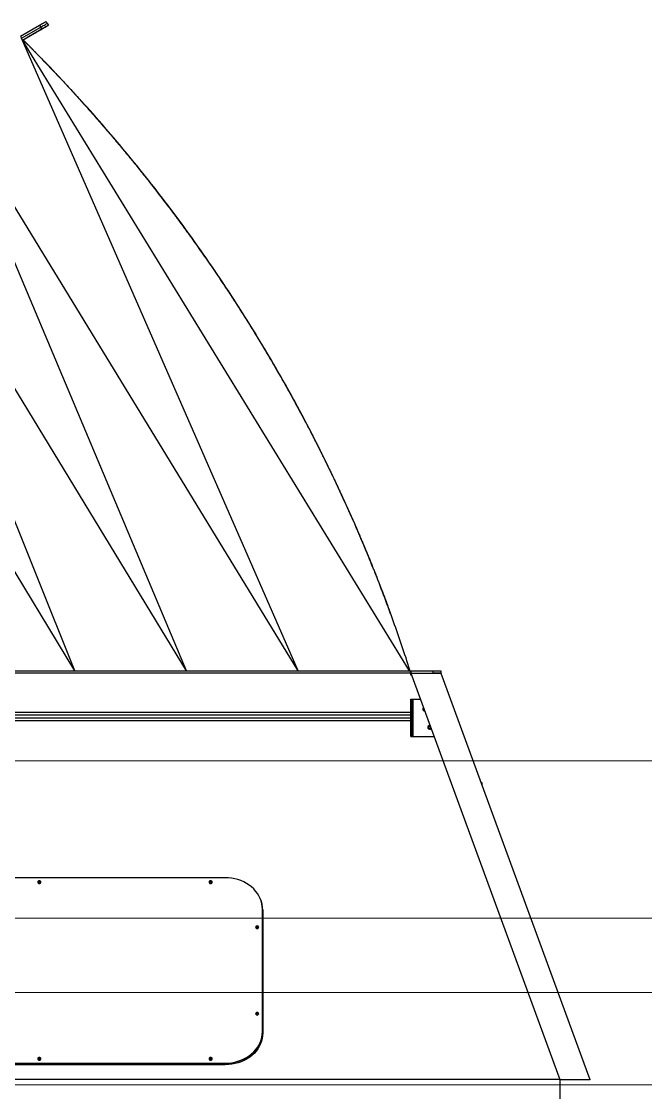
# Model space of a CAD drawing. Header units: millimetres. Extents: x 845401 to 948039, y 511594 to 550263.
# Drawn here: x 900625 to 901463, y 532602 to 534041 of the extents above; entities that cross this region are included whole.
import ezdxf

# ---------------------------------------------------------------- set-up
doc = ezdxf.new("R2010")
doc.units = ezdxf.units.MM
doc.layers.add('00', color=7, linetype='Continuous')
doc.layers.add('8101-0023040DXF_CONTINUOUS_LINE', color=7, linetype='Continuous', lineweight=18)
doc.layers.add('A-剖-0.10mm.......SECT-L01', color=255, linetype='Continuous', lineweight=18)

# ---------------------------------------------------------------- blocks, each defined once
blk = doc.blocks.new('G$C0940C817')
at = {"linetype": 'Continuous', "lineweight": 25}
for p, q in [((40.2, 2079.5), (40.2, 2119.5)), ((0, 2079.6), (0.2, 2079.5)), ((0, 2079.5), (0, 2079.6)), ((200, 1533.5), (0, 2079.5)), ((40.2, 2079.5), (0, 2079.5)), ((240.2, 1533.5), (40.3, 2079.5)), ((40.3, 2079.5), (2240, 2079.5)), ((489.2, 2059.1), (489.2, 2059.4)), ((489.2, 2059.4), (989.2, 2059.4)), ((489.7, 2057.5), (489.7, 2059.1)), ((988.7, 2059.1), (489.7, 2059.1)), ((988.7, 2057.5), (489.7, 2057.5)), ((439.2, 1851.7), (439.2, 2017.2)), ((439.7, 2015.2), (439.7, 2016.8)), ((439.7, 2015.2), (439.7, 1850.6)), ((439.2, 2011.1), (439.7, 2011.1)), ((439.2, 2009.5), (439.7, 2009.5)), ((439.7, 1859.5), (439.2, 1859.5)), ((489.7, 1808.3), (988.7, 1808.3)), ((145.2, 1680.5), (145.2, 1683.2)), ((146.2, 1680.5), (145.2, 1680.5)), ((237.2, 1618.7), (209, 1618.7)), ((240.2, 1618.7), (237.2, 1618.7)), ((238.7, 1618.7), (237.2, 1618.7)), ((237.2, 1618.7), (237.2, 1568.7)), ((238.7, 1616.7), (238.7, 1618.7)), ((238.7, 1618.7), (240.2, 1618.7)), ((238.7, 1618.7), (238.7, 1568.7)), ((240.2, 1616.7), (238.7, 1616.7)), ((238.7, 1616.7), (238.7, 1570.7)), ((240.2, 1618.7), (240.2, 1616.7)), ((240.2, 1618.7), (240.2, 1568.7)), ((240.2, 1616.7), (240.2, 1570.7)), ((213.1, 1607.8), (213.1, 1607.9)), ((215.2, 1603.9), (214.4, 1604)), ((240.2, 1609), (240.2, 1603)), ((2040.2, 1597), (240.2, 1597)), ((240.2, 1594), (2040.2, 1594)), ((2040.2, 1589.4), (240.2, 1589.4)), ((240.2, 1586.4), (2040.2, 1586.4)), ((240.2, 1584), (240.2, 1578)), ((223.7, 1580.4), (223.3, 1579.9)), ((237.2, 1568.7), (227.4, 1568.7)), ((238.7, 1568.7), (237.2, 1568.7)), ((238.7, 1570.7), (240.2, 1570.7)), ((238.7, 1568.7), (238.7, 1570.7)), ((240.2, 1568.7), (238.7, 1568.7)), ((240.2, 1570.7), (240.2, 1568.7)), ((240.3, 1533.5), (200, 1533.5)), ((200.1, 1533.5), (200, 1533.5)), ((200.1, 1533.5), (200.2, 1533.5)), ((200.2, 1533.5), (200.2, 1533.5)), ((200.2, 1533.5), (210.2, 1533.5)), ((200.2, 1530.5), (200.2, 1533.5)), ((210.2, 1530.5), (200.2, 1530.5)), ((205.2, 1533.5), (205.2, 1533.5)), ((240.2, 1533.5), (210.2, 1533.5)), ((210.2, 1533.5), (210.2, 1530.5)), ((240.2, 1530.5), (210.2, 1530.5)), ((239.2, 1536.5), (240.2, 1536.5)), ((240.2, 1536.5), (240.2, 1536.5)), ((240.2, 1536.5), (240.2, 1533.8)), ((240.2, 1533.5), (240.2, 1533.5)), ((240.3, 1533.5), (240.2, 1533.5)), ((240.3, 1533.4), (240.2, 1533.5)), ((240.2, 1533.5), (240.2, 1533.5)), ((240.2, 1530.5), (240.2, 1533.5)), ((2040.2, 1530.5), (240.2, 1530.5)), ((240.3, 1533.5), (240.3, 1533.4)), ((240.3, 1533.4), (2040, 1533.4)), ((242, 1530.5), (761.6, 683.3)), ((391.5, 1530.5), (763.1, 680.8)), ((872.6, 743.9), (392, 1530.5)), ((541.4, 1530.5), (872.6, 743.9)), ((982, 807.1), (542, 1530.5)), ((691.4, 1530.5), (982, 807.1)), ((1091.5, 870.3), (692, 1530.5)), ((761.6, 683.3), (735.7, 668.3)), ((763.1, 680.8), (737.2, 665.8)), ((750.8, 677.1), (737.8, 669.6)), ((764.6, 678.2), (738.7, 663.2)), ((744.3, 673.3), (761, 683)), ((761.6, 683.3), (761.6, 683.3)), ((761.6, 683.3), (763.1, 680.8)), ((763.1, 680.8), (763.1, 680.8)), ((764.6, 678.2), (763.1, 680.8)), ((728.5, 660.8), (727, 663.3)), ((735.7, 668.3), (737.2, 665.8)), ((738.7, 663.2), (737.2, 665.8)), ((741, 671.5), (746.2, 674.5)), ((743.1, 672.6), (748.3, 675.6)), ((730, 658.2), (728.5, 660.8))]:
    blk.add_line(p, q, dxfattribs=at)
at = {"linetype": 'Continuous', "lineweight": 25, "flags": 128}
for points in [[(439.2, 2017.2), (439.3, 2020.9), (439.9, 2024.5), (440.9, 2028.1), (442.2, 2031.6), (443.8, 2035), (445.8, 2038.3), (448.2, 2041.4), (450.8, 2044.3), (453.8, 2047.1), (457, 2049.6), (460.5, 2051.8), (464.2, 2053.8), (468, 2055.5), (472.1, 2056.9), (476.2, 2058), (480.5, 2058.8), (484.8, 2059.3), (489.2, 2059.4)], [(489.7, 2059.1), (485.3, 2058.9), (481, 2058.4), (476.7, 2057.6), (472.6, 2056.5), (468.5, 2055.1), (464.7, 2053.4), (461, 2051.4), (457.5, 2049.2), (454.3, 2046.7), (451.3, 2044), (448.7, 2041.1), (446.3, 2037.9), (444.3, 2034.7), (442.7, 2031.3), (441.4, 2027.7), (440.4, 2024.1), (439.8, 2020.5), (439.7, 2016.8)], [(489.7, 2057.5), (485.3, 2057.3), (481, 2056.8), (476.7, 2056), (472.6, 2054.9), (468.5, 2053.5), (464.7, 2051.8), (461, 2049.8), (457.5, 2047.6), (454.3, 2045.1), (451.3, 2042.4), (448.7, 2039.5), (446.3, 2036.3), (444.3, 2033.1), (442.7, 2029.7), (441.4, 2026.1), (440.4, 2022.5), (439.8, 2018.9), (439.7, 2015.2)], [(509.2, 2049.8), (510, 2049.9), (510.6, 2050.3), (511.1, 2050.9), (511.3, 2051.6), (511.1, 2052.2), (510.6, 2052.8), (510, 2053.2), (509.2, 2053.3), (508.3, 2053.2), (507.7, 2052.8), (507.2, 2052.2), (507.1, 2051.6), (507.2, 2050.9), (507.7, 2050.3), (508.3, 2049.9), (509.2, 2049.8)], [(739.2, 2049.8), (740, 2049.9), (740.6, 2050.3), (741.1, 2050.9), (741.3, 2051.6), (741.1, 2052.2), (740.6, 2052.8), (740, 2053.2), (739.2, 2053.3), (738.3, 2053.2), (737.7, 2052.8), (737.2, 2052.2), (737.1, 2051.6), (737.2, 2050.9), (737.7, 2050.3), (738.3, 2049.9), (739.2, 2049.8)], [(446.7, 1989.2), (447.5, 1989.3), (448.1, 1989.7), (448.6, 1990.3), (448.8, 1991), (448.6, 1991.7), (448.1, 1992.2), (447.5, 1992.6), (446.7, 1992.8), (445.8, 1992.6), (445.2, 1992.2), (444.7, 1991.7), (444.6, 1991), (444.7, 1990.3), (445.2, 1989.7), (445.8, 1989.3), (446.7, 1989.2)], [(446.7, 1873), (447.5, 1873.2), (448.1, 1873.5), (448.6, 1874.1), (448.8, 1874.8), (448.6, 1875.5), (448.1, 1876.1), (447.5, 1876.4), (446.7, 1876.6), (445.8, 1876.4), (445.2, 1876.1), (444.7, 1875.5), (444.6, 1874.8), (444.7, 1874.1), (445.2, 1873.5), (445.8, 1873.2), (446.7, 1873)], [(439.7, 1850.6), (439.8, 1846.9), (440.4, 1843.2), (441.4, 1839.6), (442.7, 1836.1), (444.3, 1832.7), (446.3, 1829.5), (448.7, 1826.3), (451.3, 1823.4), (454.3, 1820.7), (457.5, 1818.2), (461, 1816), (464.7, 1814), (468.5, 1812.3), (472.6, 1810.9), (476.7, 1809.8), (481, 1809), (485.3, 1808.5), (489.7, 1808.3)], [(509.2, 1812.5), (510, 1812.6), (510.6, 1813), (511.1, 1813.6), (511.3, 1814.2), (511.1, 1814.9), (510.6, 1815.5), (510, 1815.9), (509.2, 1816), (508.3, 1815.9), (507.7, 1815.5), (507.2, 1814.9), (507.1, 1814.2), (507.2, 1813.6), (507.7, 1813), (508.3, 1812.6), (509.2, 1812.5)], [(739.2, 1812.5), (740, 1812.6), (740.6, 1813), (741.1, 1813.6), (741.3, 1814.2), (741.1, 1814.9), (740.6, 1815.5), (740, 1815.9), (739.2, 1816), (738.3, 1815.9), (737.7, 1815.5), (737.2, 1814.9), (737.1, 1814.2), (737.2, 1813.6), (737.7, 1813), (738.3, 1812.6), (739.2, 1812.5)], [(750.8, 677.1), (752.1, 677.8), (753.2, 678.5), (754.2, 679), (754.9, 679.5), (755.4, 679.8), (755.6, 679.8), (755.4, 679.8), (754.9, 679.5), (754.2, 679), (753.2, 678.5), (752.1, 677.8), (750.8, 677.1)], [(750.8, 677.1), (752.1, 677.8), (753.2, 678.5), (754.2, 679), (754.9, 679.5), (755.4, 679.8), (755.6, 679.8), (755.4, 679.8), (754.9, 679.5), (754.2, 679), (753.2, 678.5), (752.1, 677.8), (750.8, 677.1)], [(750.8, 677.1), (752.1, 677.8), (753.2, 678.5), (754.2, 679), (754.9, 679.5), (755.4, 679.8), (755.6, 679.8), (755.4, 679.8), (754.9, 679.5), (754.2, 679), (753.2, 678.5), (752.1, 677.8), (750.8, 677.1)], [(744.3, 673.3), (741.9, 671.9), (739.4, 670.5), (737.1, 669.2), (735, 667.9), (733, 666.8), (731.2, 665.8), (729.8, 664.9), (728.6, 664.3), (727.7, 663.8), (727.2, 663.5), (727, 663.3)], [(727, 663.3), (727.2, 663.4), (727.7, 663.7), (728.5, 664.2), (729.5, 664.8), (730.9, 665.6), (732.4, 666.4), (734, 667.4), (735.7, 668.3)], [(737.2, 665.8), (735.5, 664.8), (733.9, 663.8), (732.4, 663), (731, 662.2), (730, 661.6), (729.2, 661.1), (728.7, 660.8), (728.5, 660.8)], [(737.2, 665.8), (735.5, 664.8), (733.9, 663.8), (732.4, 663), (731, 662.2), (730, 661.6), (729.2, 661.1), (728.7, 660.8), (728.5, 660.8)], [(738.7, 663.2), (737, 662.2), (735.4, 661.2), (733.9, 660.4), (732.5, 659.6), (731.5, 659), (730.7, 658.5), (730.2, 658.2), (730, 658.2)], [(737.8, 669.6), (736.6, 668.9), (735.5, 668.2), (734.5, 667.7), (733.7, 667.2), (733.2, 666.9), (733.1, 666.8), (733.2, 666.9), (733.7, 667.2), (734.5, 667.7), (735.5, 668.2), (736.6, 668.9), (737.8, 669.6)], [(737.8, 669.6), (736.6, 668.9), (735.5, 668.2), (734.5, 667.7), (733.7, 667.2), (733.2, 666.9), (733.1, 666.8), (733.2, 666.9), (733.7, 667.2), (734.5, 667.7), (735.5, 668.2), (736.6, 668.9), (737.8, 669.6)], [(737.8, 669.6), (736.6, 668.9), (735.5, 668.2), (734.5, 667.7), (733.7, 667.2), (733.2, 666.9), (733.1, 666.8), (733.2, 666.9), (733.7, 667.2), (734.5, 667.7), (735.5, 668.2), (736.6, 668.9), (737.8, 669.6)]]:
    blk.add_lwpolyline(points, dxfattribs=at)
at = {"linetype": 'Continuous', "lineweight": 25}
for centre, radius, start, end in [((509.1, 2053.5), 2.16, 213.2268, 271.8446), ((509.1, 2053.4), 1.56, 202.3419, 273.337), ((509.2, 2053.4), 1.56, 266.6696, 337.6515), ((509.2, 2053.5), 2.16, 268.1601, 326.7685), ((739.1, 2053.5), 2.16, 213.2182, 271.8538), ((739.1, 2053.4), 1.56, 202.3886, 273.327), ((739.2, 2053.4), 1.56, 266.6804, 337.6033), ((739.2, 2053.5), 2.16, 268.1605, 326.7674), ((446.6, 1993), 2.16, 213.2268, 271.8446), ((446.6, 1992.8), 1.56, 202.3802, 273.3186), ((446.7, 1992.8), 1.56, 266.6575, 337.6509), ((446.7, 1993), 2.16, 268.1605, 326.7674), ((446.6, 1876.8), 2.16, 213.2283, 271.8431), ((446.6, 1876.6), 1.56, 202.3289, 273.3181), ((446.7, 1876.6), 1.56, 266.6575, 337.7035), ((446.7, 1876.8), 2.16, 268.1616, 326.767), ((475.9, 1851.9), 36.7, 180.1729, 204.0465), ((475.8, 1851.8), 36.7, 180.1577, 205.0222), ((509.1, 1816.2), 2.16, 213.228, 271.8434), ((509.2, 1816.1), 1.68, 204.0184, 335.9817), ((509.2, 1816.2), 2.16, 268.1613, 326.7673), ((739.1, 1816.2), 2.16, 213.2184, 271.853), ((739.2, 1816.1), 1.68, 204.0644, 335.9355), ((739.2, 1816.2), 2.16, 268.1614, 326.7672), ((215.2, 1606.4), 2.5, 89.9999, 146.9773), ((215.2, 1606.4), 1.5, 360, 198.8573), ((215.2, 1606.4), 1.5, 143.5088, 198.8584), ((215.2, 1606.4), 1.5, 201.3783, 360), ((215.2, 1606.4), 1.5, 201.3772, 323.5088), ((215.2, 1606.4), 2.5, 253.2583, 89.9999), ((215.2, 1606.4), 2.5, 269.9999, 323.5088), ((221.7, 1581.9), 2.5, 307.9636, 92.272)]:
    blk.add_arc(centre, radius, start, end, dxfattribs=at)
for points, knots in [([(240.2, 1533.5), (243.7, 1522.6), (250.8, 1500.9), (262, 1468.5), (273.8, 1436.3), (286.1, 1404.3), (300, 1369.8), (315.6, 1333), (333.2, 1293.9), (351.5, 1255.1), (364.4, 1229.6), (370.8, 1216.8)], [0, 0, 0, 0, 0.099999, 0.199999, 0.3, 0.400001, 0.500002, 0.625001, 0.750001, 0.875, 1, 1, 1, 1]), ([(761, 682.9), (760.7, 683.2), (760.1, 683.8), (759.1, 684.8), (758.1, 685.8), (757.1, 686.8), (756.2, 687.7), (755.3, 688.6), (754.3, 689.6), (753.2, 690.8), (751.3, 692.6), (748.9, 695), (746, 698), (740.1, 704), (731.8, 712.7), (720.8, 724.1), (709.3, 736.4), (696.7, 750), (683.1, 764.9), (669.2, 780.5), (655.1, 796.6), (641, 813.1), (627.4, 829.3), (614.5, 844.9), (604.1, 857.8), (595.9, 868.1), (589.5, 876.2), (582.9, 884.7), (575.8, 893.9), (569.4, 902.3), (563.7, 909.8), (559, 916.1), (554.4, 922.3), (550.1, 928.1), (546.1, 933.5), (541.6, 939.7), (536.2, 947.1), (529.8, 956.1), (522.9, 965.9), (515.7, 976.1), (508.5, 986.6), (501.4, 997.1), (495.5, 1005.8), (490.8, 1012.8), (487.5, 1017.8), (484.5, 1022.3), (481.6, 1026.7), (478.6, 1031.4), (475.3, 1036.5), (471.7, 1042.1), (467.9, 1048.1), (464, 1054.2), (460, 1060.5), (456.1, 1066.8), (452.3, 1072.9), (448.9, 1078.5), (445.9, 1083.4), (443.1, 1088), (440.1, 1093), (436.5, 1099), (432.2, 1106.3), (428.1, 1113.2), (424.3, 1119.6), (421.2, 1125.1), (418.2, 1130.3), (415.7, 1134.6), (413.8, 1138), (412.1, 1140.9), (410.4, 1144), (408.4, 1147.5), (405.9, 1152), (403.1, 1157.1), (400.1, 1162.4), (397.2, 1167.8), (394.2, 1173.3), (390.9, 1179.3), (387.5, 1185.7), (383.9, 1192.5), (380, 1199.8), (376.3, 1206.8), (372.9, 1213.5), (369.8, 1219.5), (366.8, 1225.4), (364, 1230.9), (361.6, 1235.7), (359.7, 1239.6), (357.9, 1243.2), (356.2, 1246.7), (354.1, 1250.8), (352, 1255.3), (349.6, 1260), (347.4, 1264.7), (345.2, 1269.2), (342.9, 1274), (340.3, 1279.5), (337.3, 1285.9), (334.3, 1292.5), (331, 1299.5), (327.6, 1307), (323.9, 1315.1), (320.4, 1323.1), (316.9, 1330.9), (313.3, 1339.1), (310, 1346.7), (307.2, 1353.5), (304.9, 1358.8), (302.8, 1363.9), (300.7, 1368.9), (298.4, 1374.4), (296.1, 1380), (293.9, 1385.4), (291.8, 1390.7), (289.6, 1396), (287.3, 1401.8), (284.8, 1408.1), (282, 1415.2), (279.4, 1422.2), (276.9, 1428.5), (275, 1433.7), (273.3, 1438.1), (271.9, 1441.9), (270.6, 1445.4), (269.2, 1449.1), (268.2, 1451.8), (267.7, 1453.2)], [0, 0, 0, 0, 0.002584, 0.006242, 0.008633, 0.010627, 0.012268, 0.01364, 0.014878, 0.016733, 0.018981, 0.023318, 0.028008, 0.032995, 0.051262, 0.068177, 0.085685, 0.107305, 0.12977, 0.152516, 0.17665, 0.200544, 0.224102, 0.246454, 0.267401, 0.27852, 0.289562, 0.301361, 0.313952, 0.327307, 0.336079, 0.344674, 0.353094, 0.361075, 0.368346, 0.375025, 0.385961, 0.398051, 0.410942, 0.424579, 0.438573, 0.452246, 0.465589, 0.472791, 0.479276, 0.485043, 0.490321, 0.496233, 0.502801, 0.51011, 0.517735, 0.525477, 0.533499, 0.541643, 0.549547, 0.55656, 0.56267, 0.568004, 0.573598, 0.581638, 0.590586, 0.600766, 0.607359, 0.614391, 0.621062, 0.626628, 0.630285, 0.633483, 0.637202, 0.64154, 0.646498, 0.653643, 0.660203, 0.666004, 0.673193, 0.680364, 0.687921, 0.696119, 0.705008, 0.714333, 0.721614, 0.728848, 0.736032, 0.74269, 0.748412, 0.753229, 0.756743, 0.760954, 0.765862, 0.77141, 0.776709, 0.782822, 0.787996, 0.792641, 0.799648, 0.807494, 0.815233, 0.822699, 0.832019, 0.841713, 0.851093, 0.859822, 0.869051, 0.879411, 0.886294, 0.892499, 0.898033, 0.903676, 0.909986, 0.916803, 0.922901, 0.928835, 0.934791, 0.941309, 0.948491, 0.95659, 0.965623, 0.972173, 0.978128, 0.983158, 0.987262, 0.990932, 0.995169, 1, 1, 1, 1]), ([(370.8, 1216.8), (379.1, 1201), (395.6, 1169.2), (421.9, 1122.5), (449.3, 1076.5), (477.8, 1031.2), (507.5, 986.7), (538.2, 943), (569.1, 901.4), (600.1, 861.7), (631.1, 823.9), (662.8, 786.9), (695.5, 750.7), (728.1, 715.9), (750.3, 693.7), (761, 683)], [0, 0, 0, 0, 0.080376, 0.160751, 0.241127, 0.321502, 0.401878, 0.482254, 0.562629, 0.636307, 0.709985, 0.783663, 0.857341, 0.931018, 1, 1, 1, 1])]:
    blk.add_open_spline(points, degree=3, knots=knots, dxfattribs=at)
blk = doc.blocks.new('螺旋滑槽3')
at = {"rotation": 180}
blk.add_blockref('G$C0940C817', (1174887, 1943894.6, 0.3), dxfattribs=at)
blk = doc.blocks.new('C线')
at = {"layer": '8101-0023040DXF_CONTINUOUS_LINE', "color": 2}
blk.add_blockref('螺旋滑槽3', (-191628.8, -1470357.6, -0.3), dxfattribs=at)
blk = doc.blocks.new('BC线平台')
at = {"layer": 'A-剖-0.10mm.......SECT-L01', "elevation": -2.6}
blk.add_lwpolyline([(778466.9, 365006.4), (778466.9, 364571.4), (790429.8, 364571.5), (790429.8, 365006.5)], close=True, dxfattribs=at)
at = {"layer": 'A-剖-0.10mm.......SECT-L01', "color": 1, "elevation": 1}
blk.add_lwpolyline([(778399.9, 364695.4), (791629.9, 364695.4), (791629.9, 364795.4), (778399.9, 364795.4)], close=True, dxfattribs=at)

msp = doc.modelspace()

# ---------------------------------------------------------------- block references
at = {"layer": '00'}
for name, p in [('BC线平台', (120688.3, 168041.3, -1)), ('C线', (-81869.8, 61162.2))]:
    msp.add_blockref(name, p, dxfattribs=at)

doc.saveas('drawing.dxf')
